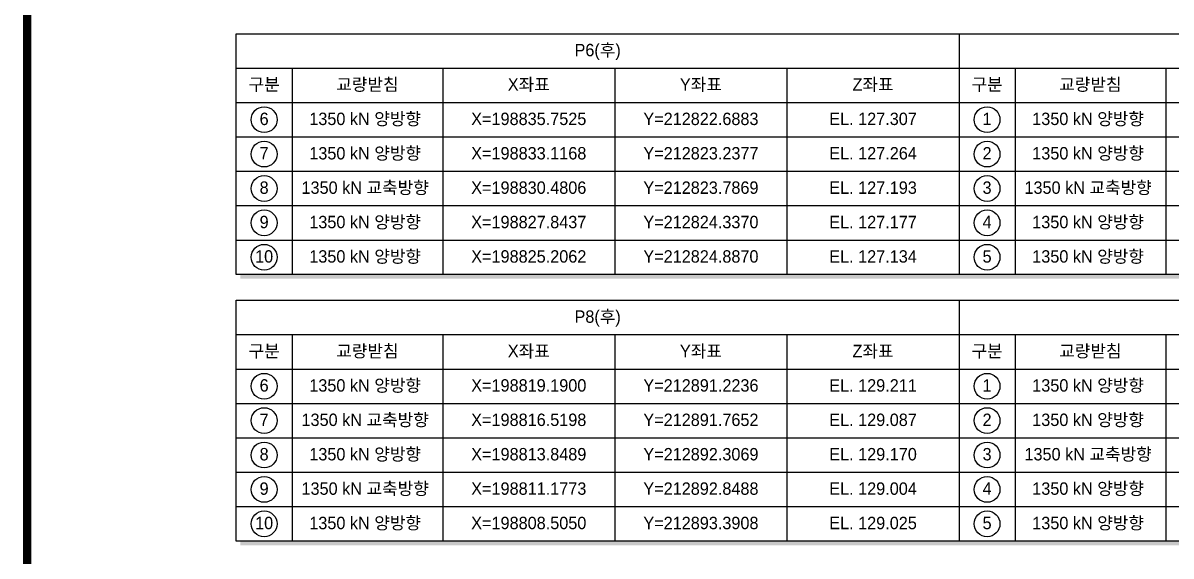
# Model space of a CAD drawing. Header units: feet. Extents: x 0 to 3364000, y 0 to 594000.
# Drawn here: x 2547000 to 2824460, y 203000 to 331960 of the extents above; entities that cross this region are included whole.
import ezdxf
from ezdxf.enums import TextEntityAlignment as Align

# ---------------------------------------------------------------- set-up
doc = ezdxf.new("R2010")
doc.units = ezdxf.units.FT
doc.header["$LTSCALE"] = 150
doc.header["$MEASUREMENT"] = 0
for name, color, linetype in [('CS-TABL-LIN2', 1, 'CONTINUOUS'), ('CS-TEXT', 3, 'CONTINUOUS'), ('CX-BORD', 3, 'CONTINUOUS'), ('CX-BORD-LIN1', 4, 'CONTINUOUS'), ('CX-BORD-LIN2', 3, 'CONTINUOUS'), ('CX-BORD-TEX2', 7, 'CONTINUOUS'), ('CX-BORD-TEX3', 6, 'CONTINUOUS')]:
    doc.layers.add(name, color=color, linetype=linetype)
doc.styles.add('A_STANDARD', font='')
doc.styles.add('TB_TEXT', font='')
doc.styles.add('TB_WBTXT', font='')
doc.styles.add('TB_WMTXT', font='')
doc.styles.get('A_STANDARD').set_extended_font_data('Dotum')
doc.styles.get('TB_TEXT').set_extended_font_data('Dotum')
doc.styles.get('TB_WBTXT').set_extended_font_data('Dotum')
doc.styles.get('TB_WMTXT').set_extended_font_data('DotumChe')

# ---------------------------------------------------------------- blocks, each defined once
blk = doc.blocks.new('CXBLKA1-KHCA')
at = {"layer": 'CX-BORD-LIN1', "const_width": 2}
blk.add_lwpolyline([(796, -2.273736754432321e-12), (0, 0), (0, 553.9999999999997), (795.9999999999998, 553.9999999999997)], close=True, dxfattribs=at)
at = {"layer": 'CX-BORD-LIN1', "style": 'TB_TEXT'}
for tag, height, p in [('TR_RNUM5', 3, (285.1051166181959, 32.63656332936301)), ('TR_RDAT5', 3.5, (317.5, 33.00000000000011)), ('TR_DGN5', 3.5, (451.1184542177598, 33.00000000000009)), ('TR_CHK5', 3.5, (491.1184542177598, 33.00000000000009)), ('TR_APP5', 3.5, (531.1184542177598, 33.00000000000032)), ('TR_RNUM4', 3, (285.1051166181959, 26.63656332936284)), ('TR_RDAT4', 3.5, (317.5, 26.99999999999994)), ('TR_DGN4', 3.5, (451.1184542177598, 26.99999999999993)), ('TR_CHK4', 3.5, (491.1184542177598, 26.99999999999993)), ('TR_APP4', 3.5, (531.1184542177598, 27.00000000000015)), ('TR_RDAT3', 3.5, (317.5, 21.00000000000105)), ('TR_DGN3', 3.5, (451.1184542177598, 21.00000000000103)), ('TR_CHK3', 3.5, (491.1184542177598, 21.00000000000103)), ('TR_APP3', 3.5, (531.1184542177598, 21.00000000000126)), ('TR_RNUM3', 3, (285.1051166181959, 20.63656332936395)), ('TR_RDAT2', 3.5, (317.5, 15.00000000000105)), ('TR_DGN2', 3.5, (451.1184542177598, 15.00000000000103)), ('TR_CHK2', 3.5, (491.1184542177598, 15.00000000000103)), ('TR_APP2', 3.5, (531.1184542177598, 15.00000000000126)), ('TR_RNUM2', 3, (285.1051166181959, 14.63656332936395)), ('TR_RNUM1', 3, (285.1051166181959, 8.636563329362843)), ('TR_RDAT1', 3.5, (317.5, 8.999999999999943)), ('TR_DGN1', 3.5, (451.1184542177598, 8.99999999999993)), ('TR_CHK1', 3.5, (491.1184542177598, 8.99999999999993)), ('TR_APP1', 3.5, (531.1184542177598, 9.000000000000156))]:
    blk.add_attdef(tag, text='', height=height, dxfattribs=at).set_placement(p, align=Align.MIDDLE_CENTER)
for tag, p in [('TR_RCON5', (342.3033138082338, 33.00000000000011)), ('TR_RCON4', (342.3033138082338, 26.99999999999994)), ('TR_RCON3', (342.3033138082338, 21.00000000000105)), ('TR_RCON2', (342.3033138082338, 15.00000000000105)), ('TR_RCON1', (342.3033138082338, 8.999999999999943))]:
    blk.add_attdef(tag, text='', height=3.5, dxfattribs=at).set_placement(p, align=Align.MIDDLE_LEFT)
at = {"layer": 'CX-BORD-LIN2', "style": 'TB_TEXT'}
blk.add_attdef('TD_VERSION', text='', height=3, rotation=90, dxfattribs=at).set_placement((800.499999405456, 48.01489921212271), align=Align.MIDDLE_CENTER)
at = {"layer": 'CX-BORD-TEX2', "style": 'TB_WMTXT'}
for tag, height, p in [('TB_CNAME', 5, (15.34476638720094, 531.8324131479245)), ('TB_CSCOP', 4, (16.63456755316179, 523.8324131479245))]:
    blk.add_attdef(tag, text='', height=height, dxfattribs=at).set_placement(p, align=Align.BOTTOM_LEFT)
at = {"layer": 'CX-BORD-TEX2', "style": 'TB_WBTXT'}
for tag, height, p in [('TB_MTITIL', 10, (397.9999999999999, 533.3264135606181)), ('TB_STITL', 7, (397.9999999999999, 518.3264135606181))]:
    blk.add_attdef(tag, text='', height=height, dxfattribs=at).set_placement(p, align=Align.MIDDLE_CENTER)
at = {"layer": 'CX-BORD-TEX3', "style": 'TB_TEXT'}
for tag, height, p in [('TD_LNDST', 4.500000000000001, (215, 31.49999999999946)), ('TD_DSECT', 4.500000000000001, (605.5, 31.50000000000056)), ('TD_DDIST', 4.500000000000001, (654.5, 31.5000000000007)), ('TD_DNAME_TOP', 4.500000000000001, (755, 27.95701132476691)), ('TD_DCOMP', 4.500000000000001, (215.0000000000001, 22.58754437093034)), ('TD_CSECT', 4.500000000000001, (605.5, 22.50000000000055)), ('TD_CDIST', 4.500000000000001, (654.5, 22.50000000000063)), ('TD_DNAME_MAIN', 4.500000000000001, (755, 21.47309584254916)), ('TD_DNAME_BOT', 3, (755, 15.24894304459829)), ('TD_CCOMP', 4.500000000000001, (215.0000000000001, 13.59273296473088)), ('TD_HSCAL', 4.500000000000001, (620.8841087955549, 13.74838269424776)), ('TD_VSCAL', 4.500000000000001, (656.8614607241562, 13.74838269424776)), ('TD_CNAME', 5, (65, 7.595640316786881)), ('TD_FIELD', 4.500000000000001, (180, 5.125020286179691)), ('TD_CSTEP', 4.500000000000001, (250.7440000000001, 5.125020286179208)), ('TD_DWGCODE', 4.500000000000001, (637, 4.790803741701226)), ('TD_DWGNO', 4.500000000000001, (755, 5.001673382306535))]:
    blk.add_attdef(tag, text='', height=height, dxfattribs=at).set_placement(p, align=Align.MIDDLE_CENTER)

msp = doc.modelspace()

# ---------------------------------------------------------------- linework, layer by layer
at = {"layer": 'CS-TABL-LIN2'}
for p, q in [((2773242.445518489, 329359.9996386475), (2773242.445518489, 271119.9996386476)), ((2598522.445518489, 321039.9996386476), (3297402.445518489, 321039.9996386476)), ((2612042.445518488, 321039.9996386476), (2612042.445518488, 271119.9996386476)), ((2648442.445518489, 321039.9996386476), (2648442.445518489, 271119.9996386476)), ((2690042.445518489, 321039.9996386476), (2690042.445518489, 271119.9996386476)), ((2731642.445518489, 321039.9996386476), (2731642.445518489, 271119.9996386476)), ((2786762.445518489, 321039.9996386476), (2786762.445518489, 271119.9996386476)), ((2823162.445518488, 321039.9996386476), (2823162.445518488, 271119.9996386476)), ((2598522.445518489, 312719.9996386477), (3297402.445518489, 312719.9996386477)), ((2598522.445518489, 304399.9996386477), (3297402.445518489, 304399.9996386477)), ((2598522.445518489, 296079.9996386477), (3297402.445518489, 296079.9996386477)), ((2598522.445518489, 287759.9996386476), (3297402.445518489, 287759.9996386476)), ((2598522.445518489, 279439.9996386476), (3297402.445518489, 279439.9996386476)), ((2773242.445518489, 264879.9996386475), (2773242.445518489, 206639.9996386475)), ((2598522.445518489, 256559.9996386475), (3297402.445518489, 256559.9996386475)), ((2612042.445518488, 256559.9996386475), (2612042.445518488, 206639.9996386475)), ((2648442.445518489, 256559.9996386475), (2648442.445518489, 206639.9996386475)), ((2690042.445518489, 256559.9996386475), (2690042.445518489, 206639.9996386475)), ((2731642.445518489, 256559.9996386475), (2731642.445518489, 206639.9996386475)), ((2786762.445518489, 256559.9996386475), (2786762.445518489, 206639.9996386475)), ((2823162.445518488, 256559.9996386475), (2823162.445518488, 206639.9996386475)), ((2598522.445518489, 248239.9996386475), (3297402.445518489, 248239.9996386475)), ((2598522.445518489, 239919.9996386475), (3297402.445518489, 239919.9996386475)), ((2598522.445518489, 231599.9996386477), (3297402.445518489, 231599.9996386477)), ((2598522.445518489, 223279.9996386475), (3297402.445518489, 223279.9996386475)), ((2598522.445518489, 214959.9996386475), (3297402.445518489, 214959.9996386475))]:
    msp.add_line(p, q, dxfattribs=at)
for points in [[(2598522.445518489, 329359.9996386475), (3297402.445518489, 329359.9996386475), (3297402.445518489, 271119.9996386476), (2598522.445518489, 271119.9996386476)], [(2598522.445518489, 264879.9996386475), (3297402.445518489, 264879.9996386475), (3297402.445518489, 206639.9996386475), (2598522.445518489, 206639.9996386475)]]:
    msp.add_lwpolyline(points, close=True, dxfattribs=at)
for centre in [(2605282.445518489, 308559.9996386477), (2780002.445518488, 308559.9996386477), (2605282.445518489, 300239.9996386477), (2780002.445518488, 300239.9996386477), (2605282.445518489, 291919.9996386476), (2780002.445518488, 291919.9996386476), (2605282.445518489, 283599.9996386476), (2780002.445518488, 283599.9996386476), (2605282.445518489, 275279.9996386476), (2780002.445518488, 275279.9996386476), (2605282.445518489, 244079.9996386475), (2780002.445518488, 244079.9996386475), (2605282.445518489, 235759.9996386477), (2780002.445518488, 235759.9996386477), (2605282.445518489, 227439.9996386475), (2780002.445518488, 227439.9996386475), (2605282.445518489, 219119.9996386475), (2780002.445518488, 219119.9996386475), (2605282.445518489, 210799.9996386475), (2780002.445518488, 210799.9996386475)]:
    msp.add_circle(centre, 3120, dxfattribs=at)
for points in [[(2599562.445518489, 271119.9996386476), (3298442.445518489, 271119.9996386476), (2599562.445518489, 270079.9996386476), (3298442.445518489, 270079.9996386476)], [(2599562.445518489, 206639.9996386475), (3298442.445518489, 206639.9996386475), (2599562.445518489, 205599.9996386475), (3298442.445518489, 205599.9996386475)]]:
    msp.add_solid(points, dxfattribs=at)

# ---------------------------------------------------------------- block references
at = {"layer": 'CX-BORD', "xscale": 1000, "yscale": 1000, "zscale": 1000}
msp.add_blockref('CXBLKA1-KHCA', (2548000, 19999.99963864754), dxfattribs=at)

# ---------------------------------------------------------------- texts
at = {"layer": 'CS-TEXT', "color": 7, "style": 'A_STANDARD'}
for s, p in [('P6(후)', (2685882.445518488, 323899.9996386476)), ('구분', (2605282.445518489, 315579.9996386476)), ('교량받침', (2630242.445518489, 315579.9996386476)), ('X좌표', (2669242.445518489, 315579.9996386476)), ('Y좌표', (2710842.445518489, 315579.9996386476)), ('Z좌표', (2752442.445518489, 315579.9996386476)), ('구분', (2780002.445518488, 315579.9996386476)), ('교량받침', (2804962.445518489, 315579.9996386476)), ('6', (2605282.445518489, 307259.9996386476)), ('1350 kN 양방향 ', (2630242.445518489, 307259.9996386476)), ('X=198835.7525', (2669242.445518489, 307259.9996386476)), ('Y=212822.6883', (2710842.445518489, 307259.9996386476)), ('EL. 127.307', (2752442.445518489, 307259.9996386476)), ('1', (2780002.445518488, 307259.9996386476)), ('1350 kN 양방향 ', (2804962.445518489, 307259.9996386476)), ('7', (2605282.445518489, 298939.9996386476)), ('1350 kN 양방향 ', (2630242.445518489, 298939.9996386476)), ('X=198833.1168', (2669242.445518489, 298939.9996386476)), ('Y=212823.2377', (2710842.445518489, 298939.9996386476)), ('EL. 127.264', (2752442.445518489, 298939.9996386476)), ('2', (2780002.445518488, 298939.9996386476)), ('1350 kN 양방향 ', (2804962.445518489, 298939.9996386476)), ('8', (2605282.445518489, 290619.9996386476)), ('1350 kN 교축방향 ', (2630242.445518489, 290619.9996386476)), ('X=198830.4806', (2669242.445518489, 290619.9996386476)), ('Y=212823.7869', (2710842.445518489, 290619.9996386476)), ('EL. 127.193', (2752442.445518489, 290619.9996386476)), ('3', (2780002.445518488, 290619.9996386476)), ('1350 kN 교축방향 ', (2804962.445518489, 290619.9996386476)), ('9', (2605282.445518489, 282299.9996386476)), ('1350 kN 양방향 ', (2630242.445518489, 282299.9996386476)), ('X=198827.8437', (2669242.445518489, 282299.9996386476)), ('Y=212824.3370', (2710842.445518489, 282299.9996386476)), ('EL. 127.177', (2752442.445518489, 282299.9996386476)), ('4', (2780002.445518488, 282299.9996386476)), ('1350 kN 양방향 ', (2804962.445518489, 282299.9996386476)), ('10', (2605282.445518489, 273979.9996386476)), ('1350 kN 양방향 ', (2630242.445518489, 273979.9996386476)), ('X=198825.2062', (2669242.445518489, 273979.9996386476)), ('Y=212824.8870', (2710842.445518489, 273979.9996386476)), ('EL. 127.134', (2752442.445518489, 273979.9996386476)), ('5', (2780002.445518488, 273979.9996386476)), ('1350 kN 양방향 ', (2804962.445518489, 273979.9996386476)), ('P8(후)', (2685882.445518488, 259419.9996386475)), ('구분', (2605282.445518489, 251099.9996386475)), ('교량받침', (2630242.445518489, 251099.9996386475)), ('X좌표', (2669242.445518489, 251099.9996386475)), ('Y좌표', (2710842.445518489, 251099.9996386475)), ('Z좌표', (2752442.445518489, 251099.9996386475)), ('구분', (2780002.445518488, 251099.9996386475)), ('교량받침', (2804962.445518489, 251099.9996386475)), ('6', (2605282.445518489, 242779.9996386475)), ('1350 kN 양방향 ', (2630242.445518489, 242779.9996386475)), ('X=198819.1900', (2669242.445518489, 242779.9996386475)), ('Y=212891.2236', (2710842.445518489, 242779.9996386475)), ('EL. 129.211', (2752442.445518489, 242779.9996386475)), ('1', (2780002.445518488, 242779.9996386475)), ('1350 kN 양방향 ', (2804962.445518489, 242779.9996386475)), ('7', (2605282.445518489, 234459.9996386475)), ('1350 kN 교축방향 ', (2630242.445518489, 234459.9996386475)), ('X=198816.5198', (2669242.445518489, 234459.9996386475)), ('Y=212891.7652', (2710842.445518489, 234459.9996386475)), ('EL. 129.087', (2752442.445518489, 234459.9996386475)), ('2', (2780002.445518488, 234459.9996386475)), ('1350 kN 양방향 ', (2804962.445518489, 234459.9996386475)), ('8', (2605282.445518489, 226139.9996386475)), ('1350 kN 양방향 ', (2630242.445518489, 226139.9996386475)), ('X=198813.8489', (2669242.445518489, 226139.9996386475)), ('Y=212892.3069', (2710842.445518489, 226139.9996386475)), ('EL. 129.170', (2752442.445518489, 226139.9996386475)), ('3', (2780002.445518488, 226139.9996386475)), ('1350 kN 교축방향 ', (2804962.445518489, 226139.9996386475)), ('9', (2605282.445518489, 217819.9996386475)), ('1350 kN 교축방향 ', (2630242.445518489, 217819.9996386475)), ('X=198811.1773', (2669242.445518489, 217819.9996386475)), ('Y=212892.8488', (2710842.445518489, 217819.9996386475)), ('EL. 129.004', (2752442.445518489, 217819.9996386475)), ('4', (2780002.445518488, 217819.9996386475)), ('1350 kN 양방향 ', (2804962.445518489, 217819.9996386475)), ('10', (2605282.445518489, 209499.9996386475)), ('1350 kN 양방향 ', (2630242.445518489, 209499.9996386475)), ('X=198808.5050', (2669242.445518489, 209499.9996386475)), ('Y=212893.3908', (2710842.445518489, 209499.9996386475)), ('EL. 129.025', (2752442.445518489, 209499.9996386475)), ('5', (2780002.445518488, 209499.9996386475)), ('1350 kN 양방향 ', (2804962.445518489, 209499.9996386475))]:
    msp.add_text(s, height=3000, dxfattribs=at).set_placement(p, align=Align.CENTER)

doc.saveas('drawing.dxf')
